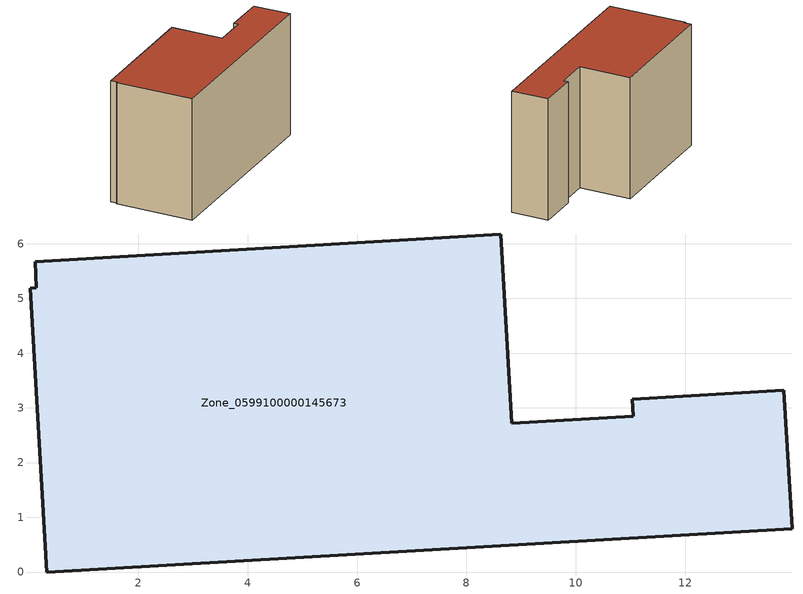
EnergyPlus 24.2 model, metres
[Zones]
Zone_0599100000145673
 floor ground (C_G): 0.11,5.68 8.63,6.18 8.83,2.72 11.05,2.85 11.03,3.16 13.8,3.32 13.95,0.79 0.33,0 0.03,5.19 0.14,5.2 z0
 wall outside (C_F): 13.95,0.79 13.8,3.32 11.03,3.16 11.05,2.85 8.83,2.72 8.63,6.18 0.11,5.68 0.14,5.2 0.03,5.19 0.33,0 13.95,0.79 z0:8.28
 roof outside (C_R): 8.63,6.18 0.11,5.68 0.14,5.2 0.03,5.19 0.33,0 13.95,0.79 13.8,3.32 11.03,3.16 11.05,2.85 8.83,2.72 z8.28
[BUILDING]
Pand.0599100000145673: North Axis=0; Terrain=City; Loads Convergence Tolerance Value=0.04; Temperature Convergence Tolerance Value=0.4; Solar Distribution=FullExterior; Maximum Number of Warmup Days=25; Minimum Number of Warmup Days=1
[Site:Location]
Rotterdam.The.Hague.AP_ZH_NLD Design_Conditions: Latitude=51.96; Longitude=4.45; Time Zone=1; Elevation=-4.5
[SITE:GROUNDTEMPERATURE:BUILDINGSURFACE]
18, 18, 18, 18, 18, 18, 18, 18, 18, 18, 18, 18
[MATERIAL] Thermal Absorptance=0.9; Solar Absorptance=0.7; Visible Absorptance=0.7
Name | Roughness | Thickness | Conductivity | Density | Specific Heat
G.TC.1975-1991 | MediumSmooth | 0.15 | 0.288461 | 540 | 1210
F.TC.1975-1991 | Rough | 0.3 | 0.230769 | 1920 | 840
R.TC.1975-1991 | MediumRough | 0.2 | 0.153846 | 1500 | 1000
[CONSTRUCTION]
C_G: G.TC.1975-1991
C_F: F.TC.1975-1991
C_R: R.TC.1975-1991
[ZONE]
Zone_0599100000145673: Type=1; Multiplier=1; Ceiling Height=Autocalculate; Volume=Autocalculate; Floor Area=autocalculate; Part of Total Floor Area=Yes
[ZONEINFILTRATION:DESIGNFLOWRATE]
Infil_Zone_0599100000145673: Zone or ZoneList or Space or SpaceList=Zone_0599100000145673; Schedule=AlwaysOn; Design Flow Rate Calculation Method=Flow/Area; Flow Rate per Floor Area=0.003; Constant Term Coefficient=1; Temperature Term Coefficient=0; Velocity Term Coefficient=0; Velocity Squared Term Coefficient=0
[HVACTEMPLATE:ZONE:IDEALLOADSAIRSYSTEM]
Zone_0599100000145673: Maximum Heating Supply Air Temperature=50; Minimum Cooling Supply Air Temperature=13; Maximum Heating Supply Air Humidity Ratio=0.0156; Minimum Cooling Supply Air Humidity Ratio=0.0077; Heating Limit=NoLimit; Cooling Limit=NoLimit; Dehumidification Control Type=ConstantSensibleHeatRatio; Cooling Sensible Heat Ratio=0.7; Dehumidification Setpoint=60; Humidification Control Type=None; Humidification Setpoint=30; Outdoor Air Method=None; Outdoor Air Flow Rate per Person=0.00944; Outdoor Air Flow Rate per Zone Floor Area=0; Outdoor Air Flow Rate per Zone=0; Demand Controlled Ventilation Type=None; Outdoor Air Economizer Type=NoEconomizer; Heat Recovery Type=None; Sensible Heat Recovery Effectiveness=0.7; Latent Heat Recovery Effectiveness=0.65
[ZONECONTROL:THERMOSTAT]
ThermostatControl_Zone_0599100000145673: Zone or ZoneList=Zone_0599100000145673; Control Type Schedule=DualSetpointControlType; Control 1=Thermostat_Zone_0599100000145673; Temperature Difference Between Cutout And Setpoint=0
[THERMOSTATSETPOINT:DUALSETPOINT]
Thermostat_Zone_0599100000145673: Heating Setpoint Temperature Schedule=HeatingSetpoint_Zone_0599100000145673; Cooling Setpoint Temperature Schedule=CoolingSetpoint_Zone_0599100000145673
[SCHEDULE:COMPACT]
HeatingSetpoint_Zone_0599100000145673: Through: 12/31, For: AllDays, Until: 24:00, 21
CoolingSetpoint_Zone_0599100000145673: Through: 12/31, For: AllDays, Until: 24:00, 24
DualSetpointControlType: Through: 12/31, For: AllDays, Until: 24:00, 4
AlwaysOn: Through: 12/31, For: AllDays, Until: 24:00, 1
